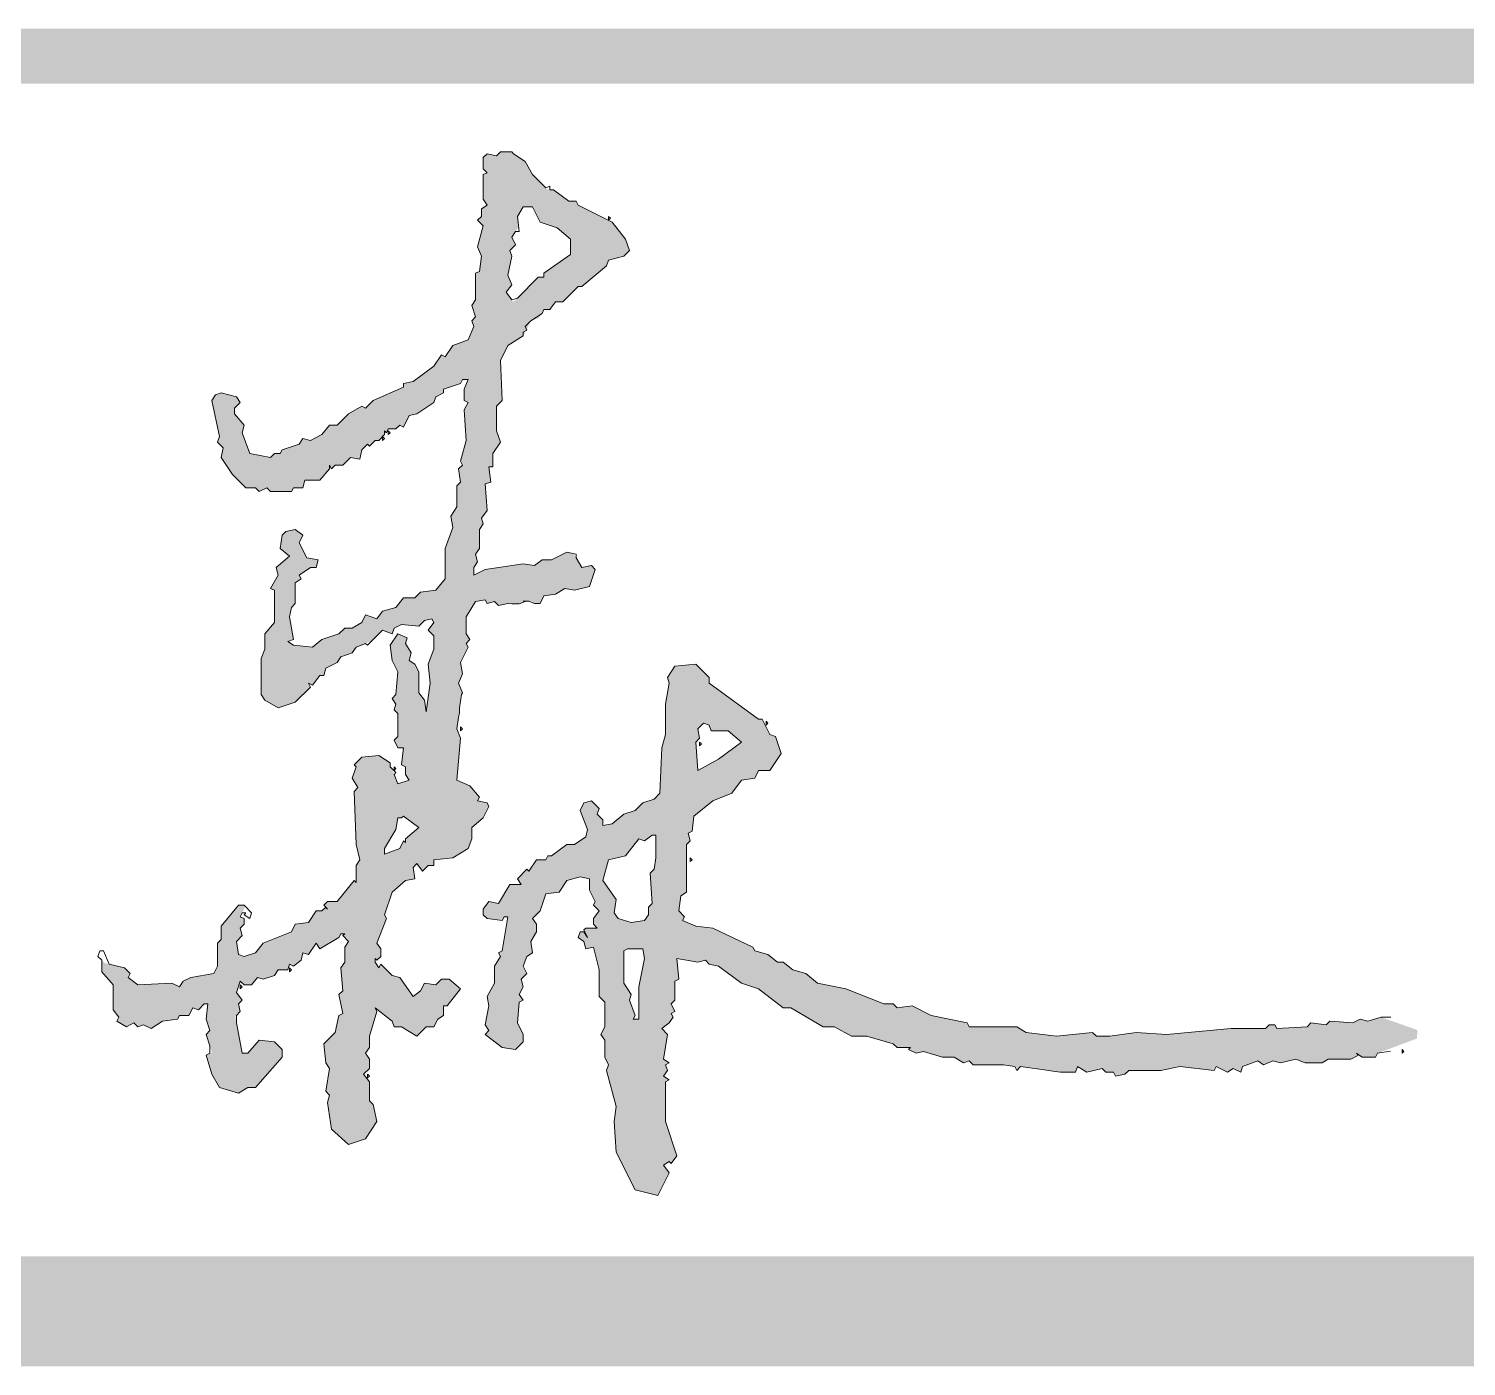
# Model space of a CAD drawing. Extents: x 1188826 to 1909461, y 608442 to 1651179.
# Drawn here: x 1553999 to 1554914, y 1274501 to 1275353 of the extents above; entities that cross this region are included whole.
import ezdxf

# ---------------------------------------------------------------- set-up
doc = ezdxf.new("R2010")
doc.units = 0
doc.header["$LTSCALE"] = 1000
doc.header["$MEASUREMENT"] = 0
doc.layers.add('WALL', color=9, linetype='Continuous', lineweight=40)
doc.layers.add('签名', color=7, linetype='Continuous', lineweight=18)
doc.layers.add('图框', color=140, linetype='Continuous')

# ---------------------------------------------------------------- blocks, each defined once
blk = doc.blocks.new('tq5113')
at = {"layer": '签名'}
h = blk.add_hatch(color=2, dxfattribs=at)
h.dxf.hatch_style = 1
h.paths.add_polyline_path([(6126.61, 7061.56), (6120.56, 7061.56), (6118.14, 7059.14), (6119.35, 7057.93), (6116.94, 7055.51), (6113.31, 7055.51), (6108.47, 7048.25), (6100, 7047.04), (6097.58, 7042.21), (6079.44, 7034.95), (6074.6, 7028.9), (6067.34, 7026.48), (6063.71, 7027.69), (6062.5, 7036.16), (6066.13, 7039.79), (6064.92, 7044.62), (6067.34, 7047.04), (6067.34, 7050.67), (6064.92, 7051.88), (6068.15, 7058.33), (6067.34, 7059.14), (6063.71, 7059.14), (6052.83, 7045.83), (6052.83, 7037.37), (6050.41, 7034.95), (6050.41, 7020.43), (6047.99, 7015.59), (6033.47, 7013.18), (6028.63, 7010.76), (6026.22, 7007.13), (6021.38, 7009.55), (5999.6, 7008.34), (5993.56, 7013.18), (5994.77, 7015.59), (5991.14, 7019.22), (5978.23, 7022.45), (5976.62, 7024.06), (5976.62, 7016.8), (5983.88, 7008.34), (5983.88, 6992.61), (5987.51, 6987.77), (5986.3, 6985.35), (5992.35, 6981.73), (5997.18, 6984.14), (5999.6, 6981.73), (6003.23, 6982.94), (6008.07, 6980.52), (6015.33, 6985.35), (6025.01, 6986.56), (6026.22, 6988.98), (6032.26, 6988.98), (6034.68, 6993.82), (6038.31, 6992.61), (6041.94, 6996.24), (6044.36, 6996.24), (6043.15, 6986.56), (6045.57, 6979.31), (6043.15, 6976.89), (6046.95, 6965.48), (6043.15, 6963.58), (6046.78, 6951.49), (6051.62, 6943.02), (6063.71, 6939.39), (6069.76, 6943.02), (6074.6, 6943.02), (6091.53, 6962.37), (6091.53, 6967.21), (6086.7, 6972.05), (6077.02, 6973.26), (6069.76, 6964.79), (6066.13, 6964.79), (6061.74, 6988.22), (6064.92, 6991.4), (6063.71, 6996.24), (6066.13, 6998.66), (6062.5, 7003.5), (6064.92, 7010.76), (6067.34, 7008.34), (6072.18, 7008.34), (6075.81, 7013.18), (6079.44, 7011.97), (6086.7, 7014.38), (6089.11, 7018.01), (6095.16, 7018.01), (6096.37, 7021.64), (6098.79, 7020.43), (6103.63, 7024.06), (6104.84, 7028.9), (6108.47, 7027.69), (6113.31, 7034.95), (6115.73, 7031.32), (6127.82, 7038.58), (6129.03, 7041), (6131.45, 7041), (6130.24, 7039.79), (6133.87, 7036.16), (6131.45, 7032.53), (6131.45, 7022.85), (6129.03, 7019.22), (6130.24, 7004.71), (6127.82, 7002.29), (6130.24, 6990.19), (6127.82, 6988.98), (6125.4, 6978.1), (6118.14, 6970.84), (6119.35, 6958.74), (6121.77, 6955.11), (6119.35, 6940.6), (6121.77, 6938.18), (6120.56, 6933.34), (6122.98, 6916.41), (6133.87, 6906.73), (6144.76, 6910.36), (6152.01, 6921.25), (6149.59, 6932.13), (6147.18, 6934.55), (6147.18, 6946.65), (6143.55, 6951.49), (6147.18, 6955.11), (6147.18, 6961.16), (6144.76, 6964.79), (6147.18, 6968.42), (6147.18, 6975.68), (6152.01, 6991.4), (6150.8, 6993.82), (6161.69, 6985.35), (6162.9, 6981.73), (6167.74, 6981.73), (6177.42, 6975.68), (6183.46, 6981.73), (6188.3, 6981.73), (6190.72, 6986.56), (6194.35, 6988.98), (6194.35, 6995.03), (6196.77, 6995.03), (6205.24, 7005.92), (6197.98, 7011.97), (6193.14, 7011.97), (6189.51, 7008.34), (6182.25, 7009.55), (6179.83, 7004.71), (6175, 7001.08), (6166.53, 7013.18), (6161.69, 7014.38), (6154.43, 7021.64), (6153.22, 7019.22), (6150.8, 7022.85), (6150.8, 7025.27), (6152.01, 7024.06), (6154.43, 7026.48), (6154.43, 7031.32), (6152.01, 7034.95), (6158.06, 7050.67), (6156.85, 7053.09), (6161.69, 7067.61), (6170.16, 7074.86), (6176.21, 7076.07), (6175, 7083.33), (6177.42, 7085.75), (6181.04, 7080.91), (6184.67, 7084.54), (6188.3, 7084.54), (6188.3, 7088.17), (6195.02, 7088.84), (6195.56, 7089.38), (6196, 7088.94), (6200.4, 7089.38), (6210.07, 7095.43), (6212.49, 7101.48), (6212.49, 7108.73), (6219.75, 7114.78), (6223.38, 7122.04), (6222.17, 7124.46), (6216.12, 7125.67), (6217.33, 7128.09), (6211.28, 7135.34), (6202.82, 7138.97), (6205.24, 7165.58), (6202.82, 7171.63), (6204.55, 7182.05), (6204.58, 7184.69), (6205.79, 7193.15), (6206.45, 7194.62), (6204.03, 7200.66), (6206.45, 7206.71), (6205.24, 7213.97), (6210.07, 7223.65), (6208.86, 7226.06), (6211.28, 7228.48), (6208.86, 7232.11), (6208.86, 7243), (6214.91, 7252.68), (6220.96, 7253.89), (6222.17, 7251.47), (6227.01, 7252.68), (6229.43, 7250.26), (6235.48, 7251.47), (6237.24, 7251.3), (6242.08, 7251.3), (6246.36, 7252.68), (6246.97, 7252.93), (6250.6, 7252.93), (6252.41, 7251.47), (6256.04, 7251.47), (6258.46, 7256.3), (6265.72, 7257.51), (6271.76, 7261.14), (6277.81, 7259.93), (6287.49, 7262.35), (6291.12, 7273.24), (6288.7, 7275.66), (6282.65, 7274.45), (6277.37, 7283.25), (6272.97, 7284.13), (6263.3, 7279.29), (6257.25, 7279.29), (6252.41, 7275.66), (6245.15, 7276.87), (6220.96, 7273.24), (6213.7, 7269.61), (6213.7, 7274.45), (6216.12, 7278.08), (6214.91, 7282.92), (6217.33, 7286.54), (6217.33, 7298.64), (6219.75, 7302.27), (6218.54, 7305.9), (6222.17, 7310.74), (6220.96, 7327.67), (6224.59, 7328.88), (6223.38, 7338.56), (6225.8, 7338.56), (6225.8, 7347.02), (6230.64, 7354.28), (6228.22, 7361.54), (6228.22, 7377.26), (6231.85, 7380.89), (6230.64, 7406.3), (6235.48, 7415.97), (6245.15, 7422.02), (6247.38, 7426.04), (6249.99, 7431.7), (6254.95, 7433.35), (6258.46, 7438.95), (6262.09, 7438.95), (6265.72, 7443.79), (6270.55, 7443.79), (6280.23, 7453.47), (6282.65, 7453.47), (6298.38, 7466.78), (6299.58, 7470.4), (6309.26, 7472.82), (6312.89, 7476.45), (6310.47, 7483.71), (6302, 7494.6), (6280.23, 7505.48), (6279.02, 7507.9), (6274.18, 7507.9), (6264.51, 7515.16), (6260.88, 7515.16), (6251.2, 7524.84), (6246.36, 7533.3), (6237.29, 7539.35), (6230.64, 7539.35), (6228.22, 7536.93), (6222.17, 7538.14), (6219.75, 7535.72), (6219.75, 7528.46), (6222.17, 7526.05), (6219.75, 7524.84), (6219.75, 7509.11), (6222.17, 7505.48), (6218.54, 7503.06), (6218.54, 7498.22), (6216.12, 7495.81), (6219.75, 7492.18), (6216.12, 7478.87), (6218.54, 7472.82), (6217.33, 7463.15), (6214.91, 7461.94), (6214.91, 7445), (6212.49, 7441.37), (6214.91, 7434.12), (6212.49, 7431.7), (6213.7, 7428.07), (6210.07, 7419.6), (6200.4, 7415.97), (6195.56, 7408.71), (6193.14, 7409.92), (6188.3, 7402.67), (6175, 7392.99), (6168.95, 7391.78), (6168.95, 7389.36), (6149.59, 7380.89), (6144.76, 7376.06), (6142.34, 7377.26), (6133.87, 7372.43), (6126.61, 7365.17), (6121.77, 7365.17), (6116.94, 7359.12), (6109.68, 7355.49), (6104.84, 7356.7), (6102.42, 7353.07), (6091.53, 7349.44), (6090.32, 7347.02), (6086.7, 7347.02), (6084.28, 7344.61), (6070.97, 7347.02), (6066.13, 7360.33), (6067.34, 7365.17), (6061.29, 7372.43), (6061.29, 7376.06), (6064.92, 7379.68), (6062.5, 7383.31), (6052.83, 7385.73), (6049.2, 7384.52), (6046.78, 7380.89), (6051.62, 7357.91), (6050.41, 7354.28), (6054.04, 7350.65), (6052.83, 7344.61), (6060.08, 7333.72), (6068.55, 7325.25), (6074.6, 7325.25), (6077.02, 7322.83), (6081.86, 7325.25), (6084.28, 7322.83), (6097.58, 7322.83), (6098.79, 7325.25), (6104.84, 7325.25), (6106.05, 7330.09), (6115.73, 7330.09), (6121.77, 7337.35), (6121.77, 7339.77), (6122.98, 7337.35), (6125.4, 7339.77), (6130.24, 7339.77), (6135.08, 7344.61), (6141.13, 7343.4), (6142.34, 7349.44), (6145.97, 7353.07), (6147.18, 7351.86), (6150.8, 7355.49), (6153.22, 7355.49), (6156.85, 7359.12), (6156.85, 7361.54), (6158.06, 7360.33), (6159.27, 7362.75), (6164.11, 7362.75), (6166.53, 7365.17), (6168.95, 7363.96), (6172.58, 7371.22), (6177.42, 7372.43), (6188.3, 7379.68), (6189.51, 7383.31), (6194.35, 7385.73), (6194.35, 7388.15), (6205.24, 7391.78), (6206.45, 7394.2), (6210.07, 7394.2), (6207.66, 7388.15), (6207.66, 7380.89), (6210.07, 7379.68), (6207.66, 7374.85), (6208.86, 7355.49), (6205.24, 7342.19), (6206.45, 7339.77), (6204.03, 7337.35), (6205.24, 7328.88), (6202.82, 7326.46), (6202.82, 7313.16), (6199.19, 7307.11), (6200.4, 7299.85), (6195.56, 7286.54), (6195.56, 7267.19), (6189.51, 7259.93), (6179.83, 7258.72), (6176.21, 7255.1), (6168.95, 7255.1), (6164.11, 7249.05), (6155.64, 7246.63), (6152.01, 7241.79), (6144.76, 7244.21), (6142.34, 7239.37), (6136.29, 7235.74), (6131.45, 7235.74), (6127.82, 7232.11), (6116.94, 7228.48), (6110.89, 7223.65), (6098.79, 7224.86), (6095.16, 7227.27), (6098.79, 7228.48), (6096.37, 7243), (6097.58, 7249.05), (6100, 7251.47), (6100, 7264.77), (6103.63, 7267.19), (6102.42, 7269.61), (6109.68, 7274.45), (6113.31, 7274.45), (6114.52, 7279.29), (6107.26, 7280.5), (6102.42, 7290.17), (6104.84, 7295.01), (6100, 7298.64), (6093.95, 7297.43), (6091.53, 7295.01), (6090.32, 7286.54), (6096.37, 7281.71), (6087.9, 7274.45), (6089.11, 7269.61), (6084.28, 7261.14), (6086.7, 7259.93), (6086.7, 7239.37), (6080.65, 7232.11), (6080.65, 7222.44), (6078.23, 7216.39), (6078.23, 7193.41), (6080.65, 7189.78), (6089.11, 7184.94), (6100, 7188.57), (6109.68, 7198.24), (6108.47, 7200.66), (6110.89, 7199.45), (6115.73, 7205.5), (6118.14, 7205.5), (6119.35, 7210.34), (6126.61, 7213.97), (6129.03, 7217.6), (6136.29, 7220.02), (6138.71, 7223.65), (6148.79, 7227.68), (6155.64, 7234.53), (6161.69, 7232.11), (6162.9, 7235.74), (6167.74, 7238.16), (6178.62, 7236.95), (6182.25, 7240.58), (6187.09, 7241.79), (6188.3, 7239.37), (6184.67, 7234.53), (6188.3, 7230.9), (6188.3, 7222.44), (6184.67, 7212.76), (6185.88, 7200.66), (6183.46, 7182.52), (6182.25, 7189.78), (6178.62, 7194.62), (6178.62, 7207.92), (6176.21, 7212.76), (6172.58, 7215.18), (6173.79, 7220.02), (6170.16, 7226.06), (6171.37, 7229.69), (6165.32, 7232.11), (6160.48, 7224.86), (6161.69, 7215.18), (6165.32, 7207.92), (6164.11, 7193.41), (6161.69, 7190.99), (6164.11, 7187.36), (6162.9, 7183.73), (6165.32, 7181.31), (6165.32, 7166.79), (6162.9, 7164.38), (6165.32, 7159.54), (6168.95, 7159.54), (6167.74, 7148.65), (6170.16, 7147.44), (6170.16, 7142.6), (6172.58, 7138.97), (6165.32, 7136.55), (6161.29, 7146.63), (6160.48, 7147.44), (6160.48, 7149.86), (6153.22, 7154.7), (6142.34, 7153.49), (6137.5, 7148.65), (6138.71, 7147.44), (6136.29, 7140.18), (6139.92, 7134.14), (6137.5, 7131.72), (6138.71, 7097.85), (6141.13, 7088.17), (6138.71, 7084.54), (6138.71, 7073.66), (6137.5, 7074.86)])
h.paths.add_polyline_path([(6156.85, 7091.8), (6156.85, 7095.43), (6164.11, 7107.52), (6165.32, 7114.78), (6167.74, 7114.78), (6168.95, 7115.99), (6178.62, 7108.73), (6170.16, 7101.48), (6170.16, 7099.06), (6168.95, 7100.27), (6166.53, 7095.43)], flags=16)
h.paths.add_polyline_path([(6234.27, 7449.84), (6237.9, 7454.68), (6235.48, 7460.73), (6237.9, 7472.82), (6236.69, 7476.45), (6240.31, 7480.08), (6237.9, 7484.92), (6242.35, 7491.6), (6241.52, 7498.22), (6245.15, 7504.27), (6251.2, 7504.27), (6256.04, 7494.6), (6266.93, 7490.97), (6275.39, 7483.71), (6275.39, 7474.03), (6258.46, 7461.94), (6258.46, 7459.52), (6254.83, 7459.52), (6238.93, 7443.62)], flags=16)
h = blk.add_hatch(color=2, dxfattribs=at)
h.dxf.hatch_style = 1
h.paths.add_polyline_path([(6324.99, 7053.09), (6322.57, 7049.46), (6314.1, 7048.25), (6305.63, 7050.67), (6303.21, 7054.3), (6304.42, 7062.77), (6295.96, 7074.86), (6299.58, 7088.17), (6310.47, 7090.59), (6318.94, 7101.48), (6322.57, 7100.27), (6327.41, 7103.9), (6329.82, 7103.9), (6329.82, 7089.38), (6328.62, 7082.12), (6326.2, 7079.7), (6327.41, 7060.35), (6324.99, 7057.93)], flags=16)
h.paths.add_polyline_path([(6321.36, 7031.32), (6322.57, 7025.27), (6318.94, 7007.13), (6318.94, 6986.56), (6315.31, 6986.56), (6316.52, 6988.98), (6312.89, 6998.66), (6314.1, 7002.29), (6309.26, 7009.55), (6309.26, 7030.11), (6311.68, 7031.32)], flags=16)
h.paths.add_polyline_path([(6356.44, 7145.02), (6355.23, 7163.17), (6357.65, 7165.58), (6356.44, 7171.63), (6358.86, 7174.05), (6360.06, 7175.26), (6363.69, 7174.05), (6364.9, 7170.42), (6375.79, 7170.42), (6384.26, 7163.17), (6369.74, 7152.28)], flags=16)
h.paths.add_polyline_path([(6357.65, 7160.75), (6357.65, 7163.17), (6358.86, 7161.96)], flags=0)
h.paths.add_polyline_path([(6814.82, 6974.28), (6814.85, 6979.67), (6791.89, 6987.77), (6783.42, 6985.35), (6778.59, 6986.56), (6773.75, 6984.14), (6759.23, 6985.35), (6756.81, 6982.94), (6747.14, 6984.14), (6744.72, 6981.73), (6725.36, 6980.52), (6724.15, 6982.94), (6720.53, 6982.94), (6718.11, 6980.52), (6696.33, 6980.52), (6655.21, 6976.89), (6635.85, 6978.1), (6618.92, 6975.68), (6610.45, 6975.68), (6608.03, 6978.1), (6585.05, 6975.68), (6565.7, 6978.1), (6559.65, 6981.73), (6529.41, 6981.73), (6528.2, 6984.14), (6505.22, 6988.98), (6493.12, 6995.03), (6483.44, 6993.82), (6481.02, 6996.24), (6474.98, 6996.24), (6450.78, 7005.92), (6432.64, 7009.55), (6425.38, 7015.59), (6416.92, 7018.01), (6410.87, 7022.85), (6407.24, 7022.85), (6401.19, 7027.69), (6392.72, 7030.11), (6391.51, 7032.53), (6366.11, 7044.62), (6355.23, 7045.83), (6346.76, 7049.46), (6347.97, 7051.88), (6344.34, 7055.51), (6345.55, 7065.19), (6349.18, 7067.61), (6349.18, 7097.85), (6351.6, 7100.27), (6350.39, 7105.1), (6352.81, 7106.31), (6354.02, 7115.99), (6366.11, 7125.67), (6378.21, 7130.51), (6384.26, 7138.97), (6392.72, 7140.18), (6395.14, 7145.02), (6402.4, 7145.02), (6409.66, 7155.91), (6406.03, 7166.79), (6402.4, 7168), (6397.56, 7177.68), (6395.14, 7177.68), (6363.69, 7200.66), (6363.69, 7204.29), (6355.23, 7212.76), (6341.92, 7211.55), (6337.08, 7204.29), (6338.29, 7200.66), (6335.87, 7187.36), (6335.87, 7168), (6333.45, 7159.54), (6332.24, 7130.51), (6328.62, 7126.88), (6321.36, 7124.46), (6316.52, 7119.62), (6309.26, 7117.2), (6302, 7111.15), (6295.96, 7109.94), (6295.96, 7113.57), (6292.33, 7117.2), (6293.54, 7120.83), (6288.7, 7125.67), (6283.86, 7124.46), (6281.44, 7119.62), (6286.28, 7107.52), (6285.07, 7102.69), (6277.81, 7097.85), (6272.97, 7097.85), (6263.3, 7090.59), (6260.88, 7090.59), (6259.67, 7088.17), (6253.62, 7088.17), (6248.78, 7080.91), (6247.57, 7082.12), (6241.52, 7076.07), (6243.94, 7072.45), (6236.69, 7072.45), (6229.43, 7060.35), (6223.38, 7061.56), (6219.75, 7056.72), (6219.75, 7053.09), (6222.17, 7050.67), (6231.85, 7049.46), (6233.06, 7051.88), (6235.48, 7051.88), (6231.85, 7030.11), (6229.43, 7028.9), (6230.64, 7026.48), (6227.01, 7020.43), (6227.01, 7009.55), (6222.17, 7001.08), (6223.38, 6995.03), (6220.96, 6982.94), (6223.38, 6979.31), (6220.96, 6976.89), (6231.85, 6968.42), (6240.31, 6967.21), (6245.15, 6972.05), (6245.15, 6976.89), (6241.52, 6984.14), (6242.73, 6997.45), (6245.15, 6998.66), (6242.73, 7002.29), (6245.15, 7007.13), (6243.94, 7011.97), (6247.57, 7015.59), (6245.15, 7020.43), (6247.57, 7026.48), (6251.2, 7028.9), (6249.99, 7036.16), (6253.62, 7042.21), (6253.62, 7047.04), (6251.2, 7050.67), (6256.04, 7055.51), (6259.67, 7066.4), (6268.14, 7067.61), (6272.97, 7074.86), (6281.44, 7077.28), (6287.49, 7076.07), (6287.49, 7068.82), (6291.12, 7061.56), (6289.91, 7059.14), (6293.54, 7055.51), (6289.91, 7050.67), (6289.91, 7047.04), (6292.33, 7044.62), (6285.07, 7044.62), (6283.86, 7043.42), (6286.28, 7038.58), (6283.86, 7042.21), (6281.44, 7042.21), (6280.23, 7038.58), (6283.86, 7036.16), (6285.07, 7031.32), (6289.91, 7032.53), (6293.54, 7018.01), (6293.54, 7001.08), (6297.17, 6997.45), (6297.17, 6981.73), (6294.75, 6976.89), (6297.17, 6973.26), (6297.17, 6962.37), (6299.58, 6957.53), (6298.38, 6953.9), (6304.42, 6930.92), (6303.21, 6921.25), (6304.42, 6901.89), (6316.52, 6877.7), (6331.03, 6874.07), (6338.29, 6888.59), (6334.66, 6893.42), (6338.29, 6895.84), (6339.5, 6894.63), (6343.13, 6899.47), (6335.87, 6921.25), (6335.87, 6946.65), (6338.29, 6947.86), (6334.66, 6950.28), (6337.08, 6953.9), (6335.87, 6957.53), (6338.29, 6958.74), (6334.66, 6961.16), (6337.08, 6976.89), (6333.45, 6980.52), (6338.29, 6984.14), (6340.71, 6987.77), (6339.5, 6990.19), (6341.92, 6991.4), (6339.5, 6996.24), (6341.92, 6998.66), (6341.92, 7010.76), (6344.34, 7011.97), (6343.13, 7025.27), (6356.44, 7022.85), (6361.27, 7024.06), (6363.69, 7021.64), (6369.74, 7020.43), (6384.26, 7009.55), (6395.14, 7005.92), (6410.87, 6993.82), (6415.71, 6993.82), (6436.27, 6981.73), (6443.53, 6981.73), (6454.41, 6975.68), (6464.09, 6975.68), (6481.02, 6970.84), (6483.44, 6968.42), (6491.91, 6968.42), (6490.7, 6967.21), (6495.54, 6964.79), (6500.38, 6966), (6512.47, 6962.37), (6519.73, 6962.37), (6525.78, 6958.74), (6529.41, 6959.95), (6531.83, 6957.53), (6551.18, 6957.53), (6558.44, 6956.32), (6559.65, 6953.9), (6562.07, 6956.32), (6580.21, 6953.9), (6583.61, 6953.31), (6587.47, 6952.7), (6597.15, 6952.7), (6598.36, 6956.32), (6604.4, 6952.7), (6614.08, 6955.11), (6616.5, 6952.7), (6621.34, 6952.7), (6622.55, 6950.28), (6628.6, 6951.49), (6631.02, 6953.9), (6651.58, 6953.9), (6663.67, 6956.32), (6685.45, 6953.9), (6686.66, 6956.32), (6693.91, 6952.7), (6697.54, 6955.11), (6702.38, 6952.7), (6703.59, 6956.32), (6713.27, 6959.95), (6716.9, 6957.53), (6722.94, 6959.95), (6727.78, 6958.74), (6737.46, 6961.16), (6743.51, 6958.74), (6754.39, 6958.74), (6758.02, 6961.16), (6772.54, 6961.16), (6777.38, 6963.58), (6776.17, 6964.79), (6779.8, 6962.37), (6788.26, 6962.37), (6789.47, 6964.79)])
at = {"layer": '图框'}
for points, const_width in [([(0, 7600.33), (7000, 7600.33)], 35), ([(0, 6800.33), (7000, 6800.33)], 70)]:
    blk.add_lwpolyline(points, dxfattribs=dict(at, const_width=const_width))
at = {"layer": '签名', "color": 2, "elevation": 9704994.47}
for points in [[(6239.1, 7538.14), (6237.9, 7539.35), (6230.64, 7539.35), (6228.22, 7536.93), (6222.17, 7538.14), (6219.75, 7535.72), (6219.75, 7528.46), (6222.17, 7526.05), (6219.75, 7524.84), (6219.75, 7509.11), (6222.17, 7505.48), (6218.54, 7503.06), (6218.54, 7498.22), (6216.12, 7495.81), (6219.75, 7492.18), (6216.12, 7478.87), (6218.54, 7472.82), (6217.33, 7463.15), (6214.91, 7461.94), (6214.91, 7445), (6212.49, 7441.37), (6214.91, 7434.12), (6212.49, 7431.7), (6213.7, 7428.07), (6210.07, 7419.6), (6200.4, 7415.97), (6195.56, 7408.71), (6193.14, 7409.92), (6188.3, 7402.67), (6175, 7392.99), (6168.95, 7391.78), (6168.95, 7389.36), (6149.59, 7380.89), (6144.76, 7376.06), (6142.34, 7377.26), (6133.87, 7372.43), (6126.61, 7365.17), (6121.77, 7365.17), (6116.94, 7359.12), (6109.68, 7355.49), (6104.84, 7356.7), (6102.42, 7353.07), (6091.53, 7349.44), (6090.32, 7347.02), (6086.7, 7347.02), (6084.28, 7344.61), (6070.97, 7347.02), (6066.13, 7360.33), (6067.34, 7365.17), (6061.29, 7372.43), (6061.29, 7376.06), (6064.92, 7379.68), (6062.5, 7383.31), (6052.83, 7385.73), (6049.2, 7384.52), (6046.78, 7380.89), (6051.62, 7357.91), (6050.41, 7354.28), (6054.04, 7350.65), (6052.83, 7344.61), (6060.08, 7333.72), (6068.55, 7325.25), (6074.6, 7325.25), (6077.02, 7322.83), (6081.86, 7325.25), (6084.28, 7322.83), (6097.58, 7322.83), (6098.79, 7325.25), (6104.84, 7325.25), (6106.05, 7330.09), (6115.73, 7330.09), (6121.77, 7337.35), (6121.77, 7339.77), (6122.98, 7337.35), (6125.4, 7339.77), (6130.24, 7339.77), (6135.08, 7344.61), (6141.13, 7343.4), (6142.34, 7349.44), (6145.97, 7353.07), (6147.18, 7351.86), (6150.8, 7355.49), (6153.22, 7355.49), (6156.85, 7359.12), (6156.85, 7361.54), (6158.06, 7360.33), (6159.27, 7362.75), (6164.11, 7362.75), (6166.53, 7365.17), (6168.95, 7363.96), (6172.58, 7371.22), (6177.42, 7372.43), (6188.3, 7379.68), (6189.51, 7383.31), (6194.35, 7385.73), (6194.35, 7388.15), (6205.24, 7391.78), (6206.45, 7394.2), (6210.07, 7394.2), (6207.66, 7388.15), (6207.66, 7380.89), (6210.07, 7379.68), (6207.66, 7374.85), (6208.86, 7355.49), (6205.24, 7342.19), (6206.45, 7339.77), (6204.03, 7337.35), (6205.24, 7328.88), (6202.82, 7326.46), (6202.82, 7313.16), (6199.19, 7307.11), (6200.4, 7299.85), (6195.56, 7286.54), (6195.56, 7267.19), (6189.51, 7259.93), (6179.83, 7258.72), (6176.21, 7255.1), (6168.95, 7255.1), (6164.11, 7249.05), (6155.64, 7246.63), (6152.01, 7241.79), (6144.76, 7244.21), (6142.34, 7239.37), (6136.29, 7235.74), (6131.45, 7235.74), (6127.82, 7232.11), (6116.94, 7228.48), (6110.89, 7223.65), (6098.79, 7224.86), (6095.16, 7227.27), (6098.79, 7228.48), (6096.37, 7243), (6097.58, 7249.05), (6100, 7251.47), (6100, 7264.77), (6103.63, 7267.19), (6102.42, 7269.61), (6109.68, 7274.45), (6113.31, 7274.45), (6114.52, 7279.29), (6107.26, 7280.5), (6102.42, 7290.17), (6104.84, 7295.01), (6100, 7298.64), (6093.95, 7297.43), (6091.53, 7295.01), (6090.32, 7286.54), (6096.37, 7281.71), (6087.9, 7274.45), (6089.11, 7269.61), (6084.28, 7261.14), (6086.7, 7259.93), (6086.7, 7239.37), (6080.65, 7232.11), (6080.65, 7222.44), (6078.23, 7216.39), (6078.23, 7193.41), (6080.65, 7189.78), (6089.11, 7184.94), (6100, 7188.57), (6109.68, 7198.24), (6108.47, 7200.66), (6110.89, 7199.45), (6115.73, 7205.5), (6118.14, 7205.5), (6119.35, 7210.34), (6126.61, 7213.97), (6129.03, 7217.6), (6136.29, 7220.02), (6138.71, 7223.65), (6144.76, 7226.06), (6145.97, 7224.86), (6155.64, 7234.53), (6161.69, 7232.11), (6162.9, 7235.74), (6167.74, 7238.16), (6178.62, 7236.95), (6182.25, 7240.58), (6187.09, 7241.79), (6188.3, 7239.37), (6184.67, 7234.53), (6188.3, 7230.9), (6188.3, 7222.44), (6184.67, 7212.76), (6185.88, 7200.66), (6183.46, 7182.52), (6182.25, 7189.78), (6178.62, 7194.62), (6178.62, 7207.92), (6176.21, 7212.76), (6172.58, 7215.18), (6173.79, 7220.02), (6170.16, 7226.06), (6171.37, 7229.69), (6165.32, 7232.11), (6160.48, 7224.86), (6161.69, 7215.18), (6165.32, 7207.92), (6164.11, 7193.41), (6161.69, 7190.99), (6164.11, 7187.36), (6162.9, 7183.73), (6165.32, 7181.31), (6165.32, 7166.79), (6162.9, 7164.38), (6165.32, 7159.54), (6168.95, 7159.54), (6167.74, 7148.65), (6170.16, 7147.44), (6170.16, 7142.6), (6172.58, 7138.97), (6165.32, 7136.55), (6162.9, 7142.6), (6164.11, 7143.81), (6160.48, 7147.44), (6160.48, 7149.86), (6153.22, 7154.7), (6142.34, 7153.49), (6137.5, 7148.65), (6138.71, 7147.44), (6136.29, 7140.18), (6139.92, 7134.14), (6137.5, 7131.72), (6138.71, 7097.85), (6141.13, 7088.17), (6138.71, 7084.54), (6138.71, 7073.66), (6137.5, 7074.86), (6126.61, 7061.56), (6120.56, 7061.56), (6118.14, 7059.14), (6120.56, 7056.72), (6119.35, 7057.93), (6116.94, 7055.51), (6113.31, 7055.51), (6108.47, 7048.25), (6100, 7047.04), (6097.58, 7042.21), (6079.44, 7034.95), (6074.6, 7028.9), (6067.34, 7026.48), (6063.71, 7027.69), (6062.5, 7036.16), (6066.13, 7039.79), (6064.92, 7044.62), (6067.34, 7047.04), (6067.34, 7050.67), (6064.92, 7051.88), (6066.13, 7054.3), (6068.55, 7054.3), (6067.34, 7053.09), (6070.97, 7050.67), (6072.18, 7054.3), (6067.34, 7059.14), (6063.71, 7059.14), (6052.83, 7045.83), (6052.83, 7037.37), (6050.41, 7034.95), (6050.41, 7020.43), (6047.99, 7015.59), (6033.47, 7013.18), (6028.63, 7010.76), (6026.22, 7007.13), (6021.38, 7009.55), (5999.6, 7008.34), (5993.56, 7013.18), (5994.77, 7015.59), (5991.14, 7019.22), (5981.46, 7021.64), (5977.83, 7030.11), (5975.41, 7030.11), (5974.2, 7026.48), (5976.62, 7024.06), (5976.62, 7016.8), (5983.88, 7008.34), (5983.88, 6992.61), (5987.51, 6987.77), (5986.3, 6985.35), (5992.35, 6981.73), (5997.18, 6984.14), (5999.6, 6981.73), (6003.23, 6982.94), (6008.07, 6980.52), (6015.33, 6985.35), (6025.01, 6986.56), (6026.22, 6988.98), (6032.26, 6988.98), (6034.68, 6993.82), (6038.31, 6992.61), (6041.94, 6996.24), (6044.36, 6996.24), (6043.15, 6986.56), (6045.57, 6979.31), (6043.15, 6976.89), (6045.57, 6969.63), (6045.57, 6964.79), (6043.15, 6963.58), (6046.78, 6951.49), (6051.62, 6943.02), (6063.71, 6939.39), (6069.76, 6943.02), (6074.6, 6943.02), (6091.53, 6962.37), (6091.53, 6967.21), (6086.7, 6972.05), (6077.02, 6973.26), (6069.76, 6964.79), (6066.13, 6964.79), (6062.5, 6984.14), (6062.5, 6988.98), (6064.92, 6991.4), (6063.71, 6996.24), (6066.13, 6998.66), (6062.5, 7003.5), (6064.92, 7010.76), (6067.34, 7008.34), (6072.18, 7008.34), (6075.81, 7013.18), (6079.44, 7011.97), (6086.7, 7014.38), (6089.11, 7018.01), (6095.16, 7018.01), (6096.37, 7021.64), (6098.79, 7020.43), (6103.63, 7024.06), (6104.84, 7028.9), (6108.47, 7027.69), (6113.31, 7034.95), (6115.73, 7031.32), (6127.82, 7038.58), (6129.03, 7041), (6131.45, 7041), (6130.24, 7039.79), (6133.87, 7036.16), (6131.45, 7032.53), (6131.45, 7022.85), (6129.03, 7019.22), (6130.24, 7004.71), (6127.82, 7002.29), (6130.24, 6990.19), (6127.82, 6988.98), (6125.4, 6978.1), (6118.14, 6970.84), (6119.35, 6958.74), (6121.77, 6955.11), (6119.35, 6940.6), (6121.77, 6938.18), (6120.56, 6933.34), (6122.98, 6916.41), (6133.87, 6906.73), (6144.76, 6910.36), (6152.01, 6921.25), (6149.59, 6932.13), (6147.18, 6934.55), (6147.18, 6946.65), (6143.55, 6951.49), (6147.18, 6955.11), (6147.18, 6961.16), (6144.76, 6964.79), (6147.18, 6968.42), (6147.18, 6975.68), (6152.01, 6991.4), (6150.8, 6993.82), (6161.69, 6985.35), (6162.9, 6981.73), (6167.74, 6981.73), (6177.42, 6975.68), (6183.46, 6981.73), (6188.3, 6981.73), (6190.72, 6986.56), (6194.35, 6988.98), (6194.35, 6995.03), (6196.77, 6995.03), (6205.24, 7005.92), (6197.98, 7011.97), (6193.14, 7011.97), (6189.51, 7008.34), (6182.25, 7009.55), (6179.83, 7004.71), (6175, 7001.08), (6166.53, 7013.18), (6161.69, 7014.38), (6154.43, 7021.64), (6153.22, 7019.22), (6150.8, 7022.85), (6150.8, 7025.27), (6152.01, 7024.06), (6154.43, 7026.48), (6154.43, 7031.32), (6152.01, 7034.95), (6158.06, 7050.67), (6156.85, 7053.09), (6161.69, 7067.61), (6170.16, 7074.86), (6176.21, 7076.07), (6175, 7083.33), (6177.42, 7085.75), (6181.04, 7080.91), (6184.67, 7084.54), (6188.3, 7084.54), (6188.3, 7088.17), (6200.4, 7089.38), (6210.07, 7095.43), (6212.49, 7101.48), (6212.49, 7108.73), (6219.75, 7114.78), (6223.38, 7122.04), (6222.17, 7124.46), (6216.12, 7125.67), (6217.33, 7128.09), (6211.28, 7135.34), (6202.82, 7138.97), (6205.24, 7165.58), (6202.82, 7171.63), (6204.03, 7178.89), (6204.63, 7181.91), (6204.62, 7184.94), (6205.83, 7193.41), (6206.45, 7194.62), (6204.03, 7200.66), (6206.45, 7206.71), (6205.24, 7213.97), (6210.07, 7223.65), (6208.86, 7226.06), (6211.28, 7228.48), (6208.86, 7232.11), (6208.86, 7243), (6214.91, 7252.68), (6220.96, 7253.89), (6222.17, 7251.47), (6227.01, 7252.68), (6229.43, 7250.26), (6235.48, 7251.47), (6237.9, 7251.3), (6242.73, 7251.3), (6246.36, 7252.68), (6245.15, 7252.93), (6248.78, 7252.93), (6252.41, 7251.47), (6256.04, 7251.47), (6258.46, 7256.3), (6265.72, 7257.51), (6271.76, 7261.14), (6277.81, 7259.93), (6287.49, 7262.35), (6291.12, 7273.24), (6288.7, 7275.66), (6282.65, 7274.45), (6279.02, 7280.5), (6279.02, 7282.92), (6272.97, 7284.13), (6263.3, 7279.29), (6257.25, 7279.29), (6252.41, 7275.66), (6245.15, 7276.87), (6220.96, 7273.24), (6213.7, 7269.61), (6213.7, 7274.45), (6216.12, 7278.08), (6214.91, 7282.92), (6217.33, 7286.54), (6217.33, 7298.64), (6219.75, 7302.27), (6218.54, 7305.9), (6222.17, 7310.74), (6220.96, 7327.67), (6224.59, 7328.88), (6223.38, 7338.56), (6225.8, 7338.56), (6225.8, 7347.02), (6230.64, 7354.28), (6228.22, 7361.54), (6228.22, 7377.26), (6231.85, 7380.89), (6230.64, 7406.3), (6235.48, 7415.97), (6245.15, 7422.02), (6245.15, 7424.44), (6247.57, 7425.65), (6246.36, 7428.07), (6249.99, 7431.7), (6257.25, 7436.36), (6258.46, 7438.95), (6262.09, 7438.95), (6265.72, 7443.79), (6270.55, 7443.79), (6280.23, 7453.47), (6282.65, 7453.47), (6298.38, 7466.78), (6299.58, 7470.4), (6309.26, 7472.82), (6312.89, 7476.45), (6310.47, 7483.71), (6302, 7494.6), (6280.23, 7505.48), (6279.02, 7507.9), (6274.18, 7507.9), (6264.51, 7515.16), (6262.09, 7515.16), (6262.09, 7517.58), (6259.67, 7516.37), (6251.2, 7524.84), (6246.36, 7533.3), (6239.1, 7538.14)], [(6245.15, 7504.27), (6251.2, 7504.27), (6256.04, 7494.6), (6266.93, 7490.97), (6275.39, 7483.71), (6275.39, 7474.03), (6258.46, 7461.94), (6258.46, 7459.52), (6254.83, 7459.52), (6241.52, 7446.21), (6237.9, 7445), (6234.27, 7449.84), (6237.9, 7454.68), (6235.48, 7460.73), (6237.9, 7472.82), (6236.69, 7476.45), (6240.31, 7480.08), (6237.9, 7484.92), (6240.31, 7488.55), (6242.73, 7488.55), (6241.52, 7498.22), (6245.15, 7504.27)], [(6300.79, 7497.02), (6299.58, 7498.22), (6299.58, 7495.81), (6300.79, 7497.02)], [(6156.85, 7356.7), (6155.64, 7357.91), (6155.64, 7355.49), (6156.85, 7356.7)], [(6160.48, 7360.33), (6159.27, 7361.54), (6159.27, 7359.12), (6160.48, 7360.33)], [(6356.44, 7211.55), (6355.23, 7212.76), (6341.92, 7211.55), (6337.08, 7204.29), (6338.29, 7200.66), (6335.87, 7187.36), (6335.87, 7168), (6333.45, 7159.54), (6332.24, 7130.51), (6328.62, 7126.88), (6321.36, 7124.46), (6316.52, 7119.62), (6309.26, 7117.2), (6302, 7111.15), (6295.96, 7109.94), (6295.96, 7113.57), (6292.33, 7117.2), (6293.54, 7120.83), (6288.7, 7125.67), (6283.86, 7124.46), (6281.44, 7119.62), (6286.28, 7107.52), (6285.07, 7102.69), (6277.81, 7097.85), (6272.97, 7097.85), (6263.3, 7090.59), (6260.88, 7090.59), (6259.67, 7088.17), (6253.62, 7088.17), (6248.78, 7080.91), (6247.57, 7082.12), (6241.52, 7076.07), (6243.94, 7072.45), (6236.69, 7072.45), (6229.43, 7060.35), (6223.38, 7061.56), (6219.75, 7056.72), (6219.75, 7053.09), (6222.17, 7050.67), (6231.85, 7049.46), (6233.06, 7051.88), (6235.48, 7051.88), (6231.85, 7030.11), (6229.43, 7028.9), (6230.64, 7026.48), (6227.01, 7020.43), (6227.01, 7009.55), (6222.17, 7001.08), (6223.38, 6995.03), (6220.96, 6982.94), (6223.38, 6979.31), (6220.96, 6976.89), (6231.85, 6968.42), (6240.31, 6967.21), (6245.15, 6972.05), (6245.15, 6976.89), (6241.52, 6984.14), (6242.73, 6997.45), (6245.15, 6998.66), (6242.73, 7002.29), (6245.15, 7007.13), (6243.94, 7011.97), (6247.57, 7015.59), (6245.15, 7020.43), (6247.57, 7026.48), (6251.2, 7028.9), (6249.99, 7036.16), (6253.62, 7042.21), (6253.62, 7047.04), (6251.2, 7050.67), (6256.04, 7055.51), (6259.67, 7066.4), (6268.14, 7067.61), (6272.97, 7074.86), (6281.44, 7077.28), (6287.49, 7076.07), (6287.49, 7068.82), (6291.12, 7061.56), (6289.91, 7059.14), (6293.54, 7055.51), (6289.91, 7050.67), (6289.91, 7047.04), (6292.33, 7044.62), (6285.07, 7044.62), (6283.86, 7043.42), (6286.28, 7038.58), (6283.86, 7042.21), (6281.44, 7042.21), (6280.23, 7038.58), (6283.86, 7036.16), (6285.07, 7031.32), (6289.91, 7032.53), (6293.54, 7018.01), (6293.54, 7001.08), (6297.17, 6997.45), (6297.17, 6981.73), (6294.75, 6976.89), (6297.17, 6973.26), (6297.17, 6962.37), (6299.58, 6957.53), (6298.38, 6953.9), (6304.42, 6930.92), (6303.21, 6921.25), (6304.42, 6901.89), (6316.52, 6877.7), (6331.03, 6874.07), (6338.29, 6888.59), (6334.66, 6893.42), (6338.29, 6895.84), (6339.5, 6894.63), (6343.13, 6899.47), (6335.87, 6921.25), (6335.87, 6946.65), (6338.29, 6947.86), (6334.66, 6950.28), (6337.08, 6953.9), (6335.87, 6957.53), (6338.29, 6958.74), (6334.66, 6961.16), (6337.08, 6976.89), (6333.45, 6980.52), (6338.29, 6984.14), (6340.71, 6987.77), (6339.5, 6990.19), (6341.92, 6991.4), (6339.5, 6996.24), (6341.92, 6998.66), (6341.92, 7010.76), (6344.34, 7011.97), (6343.13, 7025.27), (6356.44, 7022.85), (6361.27, 7024.06), (6363.69, 7021.64), (6369.74, 7020.43), (6384.26, 7009.55), (6395.14, 7005.92), (6410.87, 6993.82), (6415.71, 6993.82), (6436.27, 6981.73), (6443.53, 6981.73), (6454.41, 6975.68), (6464.09, 6975.68), (6481.02, 6970.84), (6483.44, 6968.42), (6491.91, 6968.42), (6490.7, 6967.21), (6495.54, 6964.79), (6500.38, 6966), (6512.47, 6962.37), (6519.73, 6962.37), (6525.78, 6958.74), (6529.41, 6959.95), (6531.83, 6957.53), (6551.18, 6957.53), (6558.44, 6956.32), (6559.65, 6953.9), (6562.07, 6956.32), (6580.21, 6953.9), (6582.63, 6953.46), (6587.47, 6952.7), (6597.15, 6952.7), (6598.36, 6956.32), (6604.4, 6952.7), (6614.08, 6955.11), (6616.5, 6952.7), (6621.34, 6952.7), (6622.55, 6950.28), (6628.6, 6951.49), (6631.02, 6953.9), (6651.58, 6953.9), (6663.67, 6956.32), (6685.45, 6953.9), (6686.66, 6956.32), (6693.91, 6952.7), (6697.54, 6955.11), (6702.38, 6952.7), (6703.59, 6956.32), (6713.27, 6959.95), (6716.9, 6957.53), (6722.94, 6959.95), (6727.78, 6958.74), (6737.46, 6961.16), (6743.51, 6958.74), (6754.39, 6958.74), (6758.02, 6961.16), (6772.54, 6961.16), (6777.38, 6963.58), (6776.17, 6964.79), (6779.8, 6962.37), (6788.26, 6962.37), (6789.47, 6964.79), (6797.93, 6966.2)], [(6798.06, 6987.77), (6791.89, 6987.77), (6783.42, 6985.35), (6778.59, 6986.56), (6773.75, 6984.14), (6759.23, 6985.35), (6756.81, 6982.94), (6747.14, 6984.14), (6744.72, 6981.73), (6725.36, 6980.52), (6724.15, 6982.94), (6720.53, 6982.94), (6718.11, 6980.52), (6696.33, 6980.52), (6655.21, 6976.89), (6635.85, 6978.1), (6618.92, 6975.68), (6610.45, 6975.68), (6608.03, 6978.1), (6585.05, 6975.68), (6565.7, 6978.1), (6559.65, 6981.73), (6529.41, 6981.73), (6528.2, 6984.14), (6505.22, 6988.98), (6493.12, 6995.03), (6483.44, 6993.82), (6481.02, 6996.24), (6474.98, 6996.24), (6450.78, 7005.92), (6432.64, 7009.55), (6425.38, 7015.59), (6416.92, 7018.01), (6410.87, 7022.85), (6407.24, 7022.85), (6401.19, 7027.69), (6392.72, 7030.11), (6391.51, 7032.53), (6366.11, 7044.62), (6355.23, 7045.83), (6346.76, 7049.46), (6347.97, 7051.88), (6344.34, 7055.51), (6345.55, 7065.19), (6349.18, 7067.61), (6349.18, 7097.85), (6351.6, 7100.27), (6350.39, 7105.1), (6352.81, 7106.31), (6354.02, 7115.99), (6366.11, 7125.67), (6378.21, 7130.51), (6384.26, 7138.97), (6392.72, 7140.18), (6395.14, 7145.02), (6402.4, 7145.02), (6409.66, 7155.91), (6406.03, 7166.79), (6402.4, 7168), (6397.56, 7177.68), (6395.14, 7177.68), (6363.69, 7200.66), (6363.69, 7204.29), (6356.44, 7211.55)], [(6206.45, 7171.63), (6205.24, 7172.84), (6205.24, 7170.42), (6206.45, 7171.63)], [(6358.86, 7174.05), (6360.06, 7175.26), (6363.69, 7174.05), (6364.9, 7170.42), (6375.79, 7170.42), (6384.26, 7163.17), (6369.74, 7152.28), (6356.44, 7145.02), (6355.23, 7163.17), (6357.65, 7165.58), (6356.44, 7171.63), (6358.86, 7174.05)], [(6401.19, 7175.26), (6399.98, 7176.47), (6399.98, 7174.05), (6401.19, 7175.26)], [(6358.86, 7161.96), (6357.65, 7163.17), (6357.65, 7160.75), (6358.86, 7161.96)], [(6164.11, 7146.23), (6162.9, 7147.44), (6162.9, 7145.02), (6164.11, 7146.23)], [(6165.32, 7114.78), (6167.74, 7114.78), (6168.95, 7115.99), (6178.62, 7108.73), (6170.16, 7101.48), (6170.16, 7099.06), (6168.95, 7100.27), (6166.53, 7095.43), (6156.85, 7091.8), (6156.85, 7095.43), (6164.11, 7107.52), (6165.32, 7114.78)], [(6327.41, 7103.9), (6329.82, 7103.9), (6329.82, 7089.38), (6328.62, 7082.12), (6326.2, 7079.7), (6327.41, 7060.35), (6324.99, 7057.93), (6324.99, 7053.09), (6322.57, 7049.46), (6314.1, 7048.25), (6305.63, 7050.67), (6303.21, 7054.3), (6304.42, 7062.77), (6295.96, 7074.86), (6299.58, 7088.17), (6310.47, 7090.59), (6318.94, 7101.48), (6322.57, 7100.27), (6327.41, 7103.9)], [(6352.81, 7088.17), (6351.6, 7089.38), (6351.6, 7086.96), (6352.81, 7088.17)], [(6311.68, 7031.32), (6321.36, 7031.32), (6322.57, 7025.27), (6318.94, 7007.13), (6318.94, 6986.56), (6315.31, 6986.56), (6316.52, 6988.98), (6312.89, 6998.66), (6314.1, 7002.29), (6309.26, 7009.55), (6309.26, 7030.11), (6311.68, 7031.32)], [(6097.58, 7018.01), (6096.37, 7019.22), (6096.37, 7016.8), (6097.58, 7018.01)], [(6066.13, 7007.13), (6064.92, 7008.34), (6064.92, 7005.92), (6066.13, 7007.13)], [(6806.41, 6966), (6805.2, 6967.21), (6805.2, 6964.79), (6806.41, 6966)], [(6147.18, 6950.28), (6145.97, 6951.49), (6145.97, 6949.07), (6147.18, 6950.28)]]:
    blk.add_lwpolyline(points, dxfattribs=at)

msp = doc.modelspace()

# ---------------------------------------------------------------- block references
at = {"layer": 'WALL'}
msp.add_blockref('tq5113', (1548068.39, 1267735.4), dxfattribs=at)

doc.saveas('drawing.dxf')
